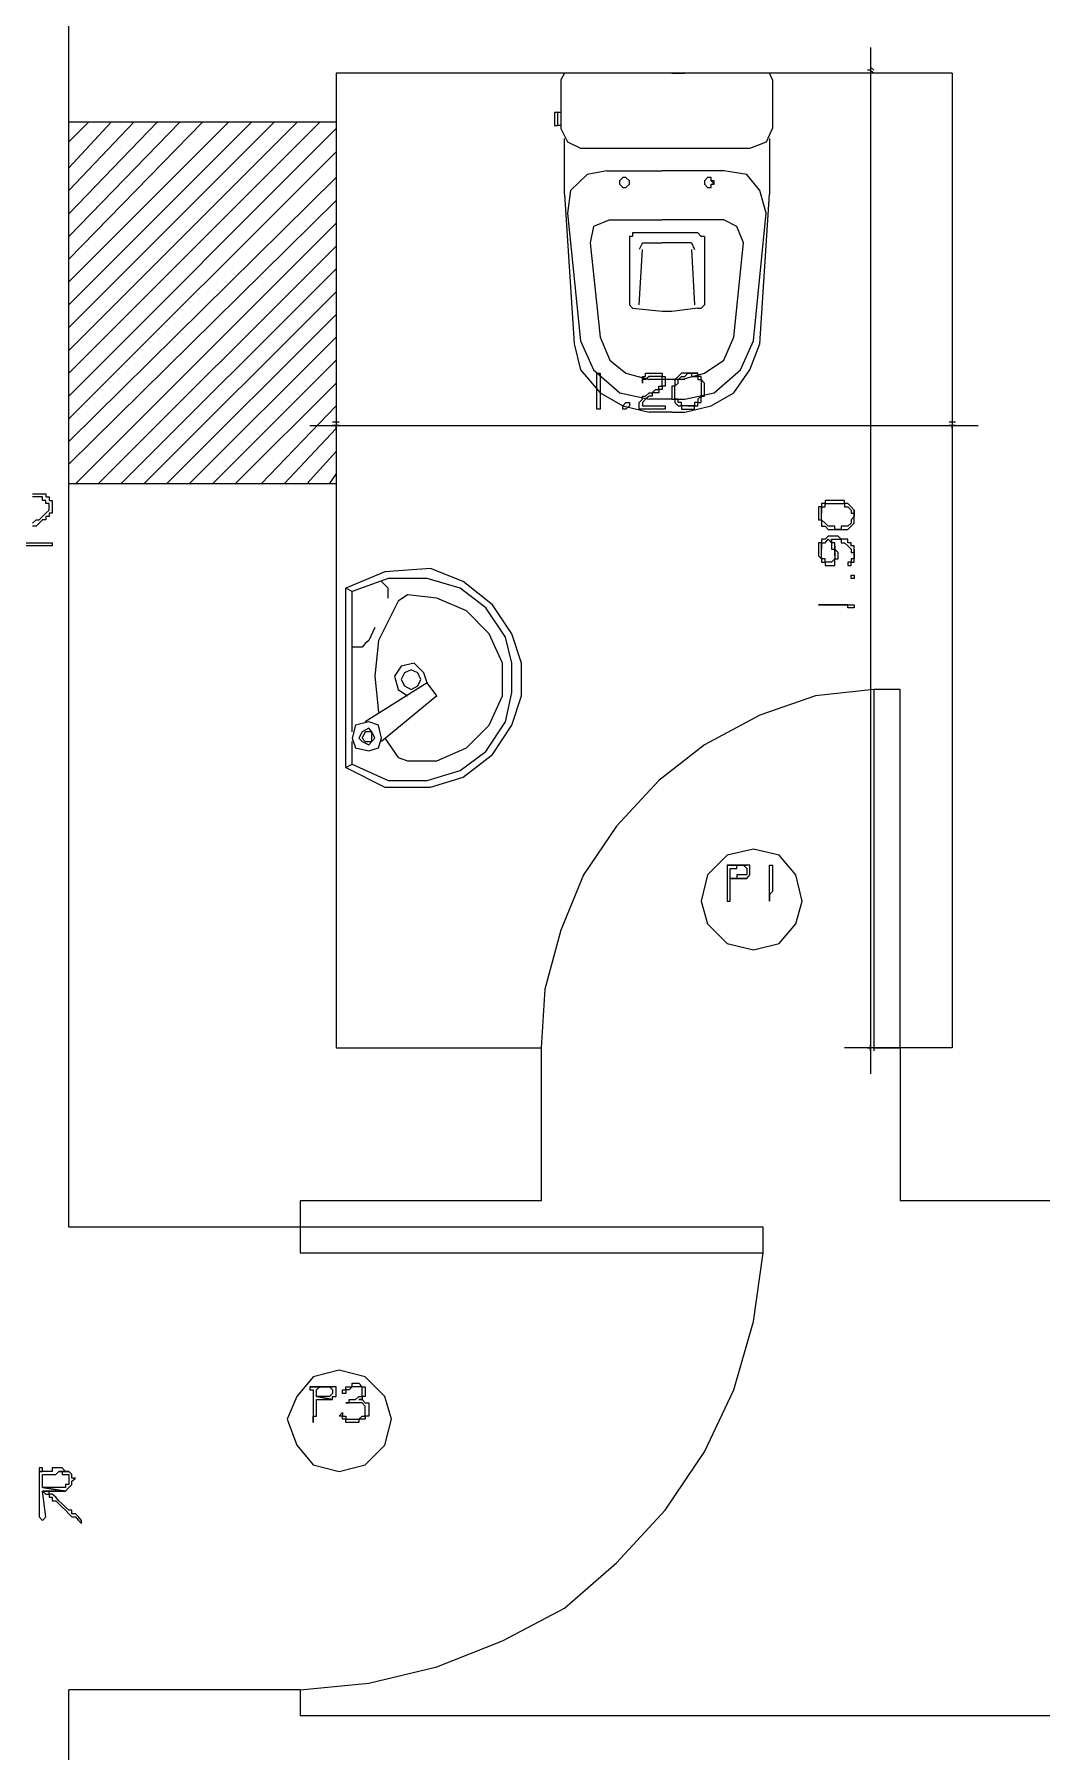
# Model space of a CAD drawing. Header units: millimetres. Extents: x -518.8 to -461.2, y 3.5 to 44.2.
# Drawn here: x -509.824 to -507.857, y 30.716 to 34.071 of the extents above; entities that cross this region are included whole.
import ezdxf

# ---------------------------------------------------------------- set-up
doc = ezdxf.new("R2010")
doc.units = ezdxf.units.MM
doc.header["$MEASUREMENT"] = 0
for name, color, linetype in [('10', 10, 'Continuous'), ('14', 14, 'Continuous'), ('16', 16, 'Continuous'), ('4', 4, 'Continuous'), ('5', 5, 'Continuous'), ('6', 6, 'Continuous'), ('MYSOLIDS', 7, 'Continuous')]:
    doc.layers.add(name, color=color, linetype=linetype)

msp = doc.modelspace()

# ---------------------------------------------------------------- linework, layer by layer
at = {"layer": '10'}
for points in [[(-509.7564, 33.8992), (-509.7564, 36.6556)], [(-508.0316, 33.9947), (-509.2346, 33.9947)], [(-509.2346, 33.9947), (-509.2346, 32.0909)], [(-509.7564, 31.7406), (-509.7564, 33.8992)], [(-508.1331, 32.0909), (-508.1331, 32.7909), (-508.1842, 32.7909), (-508.1842, 32.0909), (-508.1331, 32.0909)], [(-509.2346, 32.0909), (-508.8339, 32.0909), (-508.8339, 32.0909), (-508.8339, 31.7917), (-508.8339, 31.7917), (-509.3045, 31.7917)], [(-508.0316, 32.0909), (-508.1331, 32.0909)], [(-508.1331, 32.0909), (-508.1331, 31.7917)], [(-509.3045, 31.7917), (-509.3045, 31.7406)], [(-507.3308, 31.7917), (-508.1331, 31.7917)], [(-509.3045, 31.7406), (-509.7564, 31.7406)], [(-509.3045, 31.6902), (-508.4008, 31.6902), (-508.4008, 31.7406), (-509.3045, 31.7406), (-509.3045, 31.6902)], [(-509.7564, 30.436), (-509.7564, 30.8368)], [(-509.3045, 30.8368), (-509.7564, 30.8368)], [(-509.3045, 30.8368), (-509.3045, 30.7857)], [(-505.2429, 30.7857), (-509.3045, 30.7857)]]:
    msp.add_lwpolyline(points, dxfattribs=at)
at = {"layer": '14'}
for points in [[(-509.2346, 33.8992), (-509.7564, 33.8992)], [(-509.7564, 33.8609), (-509.7181, 33.8992)], [(-509.7564, 33.8097), (-509.6737, 33.8992)], [(-509.7564, 33.7654), (-509.6293, 33.8992)], [(-509.7564, 33.7203), (-509.5842, 33.8992)], [(-509.7564, 33.6759), (-509.5399, 33.8992)], [(-509.7564, 33.6315), (-509.4955, 33.8992)], [(-509.7564, 33.5872), (-509.4444, 33.8992)], [(-509.7564, 33.5421), (-509.4, 33.8992)], [(-509.7564, 33.4977), (-509.3557, 33.8992)], [(-509.7564, 33.4533), (-509.3105, 33.8992)], [(-509.7564, 33.409), (-509.2662, 33.8992)], [(-509.7564, 33.3639), (-509.2346, 33.8864)], [(-509.7564, 33.3195), (-509.2346, 33.8413)], [(-509.7564, 33.2751), (-509.2346, 33.7909)], [(-509.7564, 33.2308), (-509.2346, 33.7458)], [(-509.7436, 33.1924), (-509.2346, 33.7015)], [(-509.6993, 33.1924), (-509.2346, 33.6571)], [(-509.6549, 33.1924), (-509.2346, 33.6127)], [(-509.6098, 33.1924), (-509.2346, 33.5676)], [(-509.5654, 33.1924), (-509.2346, 33.5233)], [(-509.5211, 33.1924), (-509.2346, 33.4789)], [(-509.476, 33.1924), (-509.2346, 33.4338)], [(-509.4316, 33.1924), (-509.2346, 33.3894)], [(-509.3805, 33.1924), (-509.2346, 33.3451)], [(-509.3361, 33.1924), (-509.2346, 33.3007)], [(-509.2918, 33.1924), (-509.2346, 33.2556)], [(-509.2346, 33.1924), (-509.7564, 33.1924)], [(-509.2474, 33.1924), (-509.2346, 33.2112)]]:
    msp.add_lwpolyline(points, dxfattribs=at)
at = {"layer": '16'}
for points in [[(-508.191, 34.0451), (-508.191, 32.0398)], [(-508.0827, 33.9947), (-508.2414, 33.9947)], [(-508.191, 34.0007), (-508.191, 34.0007), (-508.191, 34.0007), (-508.197, 34.0007)], [(-508.191, 33.9947), (-508.191, 33.9947), (-508.191, 33.9947), (-508.197, 33.9947)], [(-508.1842, 34.0007), (-508.191, 34.0067)], [(-508.1842, 33.9947), (-508.191, 34.0007)], [(-509.2346, 33.9436), (-509.2346, 33.2556)], [(-508.0316, 33.9436), (-508.0316, 33.2556)], [(-509.2857, 33.3067), (-507.9805, 33.3067)], [(-509.2414, 33.3135), (-509.2346, 33.3135), (-509.2346, 33.3135), (-509.2346, 33.3135), (-509.2346, 33.3135), (-509.2286, 33.3135)], [(-509.2346, 33.3067), (-509.2414, 33.3067)], [(-509.2346, 33.3007), (-509.2346, 33.3067), (-509.2346, 33.3007)], [(-509.2286, 33.3067), (-509.2346, 33.3067)], [(-508.0376, 33.3135), (-508.0316, 33.3135), (-508.0316, 33.3135), (-508.0316, 33.3135), (-508.0316, 33.3135), (-508.0248, 33.3135)], [(-508.0316, 33.3067), (-508.0376, 33.3067)], [(-508.0316, 33.3007), (-508.0316, 33.3067), (-508.0316, 33.3007)], [(-508.0248, 33.3067), (-508.0316, 33.3067)], [(-508.0827, 32.0909), (-508.2414, 32.0909)], [(-508.197, 32.0909), (-508.191, 32.0909), (-508.197, 32.0909)], [(-508.191, 32.0909), (-508.191, 32.0969)], [(-508.191, 32.0849), (-508.191, 32.0909)], [(-508.1842, 32.0969), (-508.1842, 32.0909), (-508.1842, 32.0909), (-508.1842, 32.0909), (-508.1842, 32.0909), (-508.1842, 32.0849)]]:
    msp.add_lwpolyline(points, dxfattribs=at)
at = {"layer": '4'}
for points in [[(-508.394, 33.9947), (-508.7827, 33.9947), (-508.7827, 33.9947), (-508.7887, 33.9947), (-508.7955, 33.9819)], [(-508.579, 33.9947), (-508.5534, 33.9947)], [(-508.382, 33.9819), (-508.388, 33.9947), (-508.394, 33.9947)], [(-508.7955, 33.9819), (-508.7955, 33.8864)], [(-508.382, 33.9819), (-508.382, 33.8864)], [(-508.8015, 33.918), (-508.8083, 33.918), (-508.8083, 33.8992), (-508.8083, 33.8992), (-508.8083, 33.8924), (-508.8015, 33.8924), (-508.8015, 33.8924), (-508.8015, 33.918)], [(-508.7955, 33.918), (-508.8015, 33.918)], [(-508.7955, 33.8924), (-508.8015, 33.8924)], [(-508.7955, 33.8864), (-508.7827, 33.8609), (-508.7572, 33.8481)], [(-508.4263, 33.8481), (-508.394, 33.8609), (-508.382, 33.8864)], [(-508.7887, 33.7586), (-508.7887, 33.8669)], [(-508.388, 33.8669), (-508.388, 33.7586)], [(-508.7572, 33.8481), (-508.4263, 33.8481)], [(-508.706, 33.8037), (-508.7444, 33.7969), (-508.7767, 33.7654), (-508.7827, 33.721)], [(-508.706, 33.8037), (-508.5978, 33.8037)], [(-508.6812, 33.7782), (-508.6812, 33.7782), (-508.6745, 33.7714), (-508.6684, 33.7714), (-508.6617, 33.7782), (-508.6617, 33.7842), (-508.6684, 33.7909), (-508.6745, 33.7909), (-508.6812, 33.7842), (-508.6812, 33.7782)], [(-508.579, 33.8037), (-508.5978, 33.8037)], [(-508.4775, 33.8037), (-508.579, 33.8037)], [(-508.4963, 33.7842), (-508.5023, 33.7842), (-508.5023, 33.7842), (-508.5023, 33.7909), (-508.5023, 33.7909), (-508.509, 33.7909), (-508.509, 33.7909), (-508.509, 33.7909), (-508.509, 33.7909), (-508.5151, 33.7842), (-508.5151, 33.7842), (-508.5151, 33.7842), (-508.5151, 33.7842), (-508.5151, 33.7782), (-508.5151, 33.7782), (-508.5151, 33.7782), (-508.5151, 33.7782), (-508.509, 33.7714), (-508.509, 33.7714), (-508.509, 33.7714), (-508.509, 33.7714), (-508.5023, 33.7714), (-508.5023, 33.7714), (-508.5023, 33.7782), (-508.5023, 33.7782), (-508.4963, 33.7782), (-508.4963, 33.7782), (-508.4963, 33.7842)], [(-508.4963, 33.7782), (-508.5023, 33.7842)], [(-508.3948, 33.721), (-508.4068, 33.7654), (-508.4324, 33.7969), (-508.4775, 33.8037)], [(-508.7887, 33.7586), (-508.7699, 33.4661)], [(-508.4068, 33.4661), (-508.388, 33.7586)], [(-508.7827, 33.721), (-508.7572, 33.4721)], [(-508.4196, 33.4721), (-508.3948, 33.721)], [(-508.7, 33.7082), (-508.7316, 33.6954), (-508.7384, 33.6631)], [(-508.7, 33.7082), (-508.5978, 33.7082)], [(-508.579, 33.7082), (-508.5978, 33.7082)], [(-508.4775, 33.7082), (-508.579, 33.7082)], [(-508.4391, 33.6631), (-508.4519, 33.6954), (-508.4775, 33.7082)], [(-508.7384, 33.6631), (-508.7188, 33.4789)], [(-508.6557, 33.6827), (-508.6557, 33.6759), (-508.6617, 33.6759)], [(-508.6617, 33.6759), (-508.6617, 33.5421)], [(-508.5278, 33.6827), (-508.6557, 33.6827)], [(-508.6361, 33.6631), (-508.6429, 33.6503)], [(-508.6429, 33.5421), (-508.6361, 33.6503)], [(-508.6361, 33.6631), (-508.5978, 33.6631)], [(-508.579, 33.6631), (-508.5978, 33.6631)], [(-508.5406, 33.6631), (-508.579, 33.6631)], [(-508.5406, 33.6631), (-508.5346, 33.6503)], [(-508.5406, 33.6503), (-508.5346, 33.5421)], [(-508.5151, 33.6759), (-508.5218, 33.6759), (-508.5278, 33.6827)], [(-508.5151, 33.6759), (-508.5151, 33.5421)], [(-508.4579, 33.4789), (-508.4391, 33.6631)], [(-508.6617, 33.5421), (-508.6557, 33.536)], [(-508.6557, 33.536), (-508.5978, 33.53)], [(-508.5278, 33.536), (-508.579, 33.5293), (-508.579, 33.5293), (-508.5978, 33.5293)], [(-508.5278, 33.536), (-508.5218, 33.536), (-508.5151, 33.5421)], [(-508.7699, 33.4661), (-508.7572, 33.415), (-508.7188, 33.3706), (-508.6745, 33.3451), (-508.6233, 33.3323)], [(-508.7572, 33.4721), (-508.7316, 33.415), (-508.6805, 33.3706), (-508.6233, 33.3578)], [(-508.7188, 33.4789), (-508.7, 33.4338), (-508.6684, 33.409), (-508.6233, 33.3962)], [(-508.5602, 33.3962), (-508.5151, 33.409), (-508.4775, 33.4338), (-508.4579, 33.4789)], [(-508.5534, 33.3578), (-508.4963, 33.3706), (-508.4451, 33.415), (-508.4196, 33.4721)], [(-508.5534, 33.3323), (-508.5023, 33.3451), (-508.4579, 33.3706), (-508.4263, 33.415), (-508.4068, 33.4661)], [(-508.5978, 33.3962), (-508.6233, 33.3962)], [(-508.5534, 33.3962), (-508.579, 33.3962), (-508.579, 33.3962), (-508.5978, 33.3962)], [(-508.5978, 33.3578), (-508.6233, 33.3578)], [(-508.579, 33.3578), (-508.5978, 33.3578)], [(-508.579, 33.3578), (-508.5534, 33.3578)], [(-508.5978, 33.3323), (-508.6233, 33.3323)], [(-508.579, 33.3323), (-508.5978, 33.3323)], [(-508.579, 33.3323), (-508.5534, 33.3323)], [(-509.0504, 33.027), (-509.1391, 33.0203), (-509.2158, 32.9887)], [(-509.0504, 32.6), (-508.9865, 32.6195), (-508.9293, 32.6639), (-508.891, 32.721), (-508.891, 32.721), (-508.8722, 32.7782), (-508.8722, 32.8421), (-508.891, 32.8992), (-508.891, 32.8992), (-508.9293, 32.9563), (-508.9865, 33.0015), (-509.0504, 33.027)], [(-509.2158, 32.6383), (-509.2158, 32.9887)], [(-509.203, 32.7082), (-509.203, 32.8105), (-509.203, 32.8105), (-509.203, 32.9819), (-509.203, 32.9819), (-509.2158, 32.9887)], [(-509.0564, 33.0075), (-509.1331, 33.0075), (-509.203, 32.9819)], [(-509.1331, 32.9691), (-509.1331, 32.9887), (-509.1459, 33.0015)], [(-508.9038, 32.7278), (-508.891, 32.7849), (-508.891, 32.8421), (-508.9038, 32.8932), (-508.9038, 32.8932), (-508.9421, 32.9503), (-508.9925, 32.9887), (-509.0564, 33.0075)], [(-509.0948, 32.9759), (-509.1136, 32.9631), (-509.1519, 32.8864), (-509.1519, 32.8864), (-509.1587, 32.8165), (-509.1519, 32.7466)], [(-508.9354, 32.8992), (-508.9797, 32.9443), (-509.0376, 32.9691), (-509.0948, 32.9759)], [(-509.1587, 32.912), (-509.1707, 32.8864), (-509.1707, 32.8864), (-509.1775, 32.8804), (-509.1835, 32.8736), (-509.1835, 32.8736), (-509.203, 32.8736)], [(-508.9354, 32.721), (-508.9098, 32.7782), (-508.9098, 32.8421), (-508.9354, 32.8992)], [(-509.0564, 32.8037), (-509.0632, 32.8233), (-509.082, 32.8421), (-509.1075, 32.836), (-509.1203, 32.8165), (-509.1136, 32.7909), (-509.0948, 32.7782)], [(-509.0692, 32.8105), (-509.0752, 32.8233), (-509.088, 32.8293), (-509.1008, 32.8233), (-509.1075, 32.8105), (-509.1008, 32.7977), (-509.088, 32.7909), (-509.0752, 32.7977), (-509.0692, 32.8105)], [(-509.0564, 32.8037), (-509.1775, 32.7278)], [(-509.0376, 32.7782), (-509.1459, 32.6894)], [(-509.0376, 32.7782), (-509.0564, 32.8037)], [(-509.1459, 32.6954), (-509.1519, 32.721), (-509.1707, 32.7278), (-509.1963, 32.721), (-509.203, 32.6954), (-509.1963, 32.6766), (-509.1707, 32.6706), (-509.1519, 32.6766), (-509.1459, 32.6954)], [(-509.1587, 32.6954), (-509.1647, 32.7082), (-509.1707, 32.715), (-509.1835, 32.7082), (-509.1902, 32.6954), (-509.1835, 32.6894), (-509.1707, 32.6827), (-509.1647, 32.6894), (-509.1587, 32.6954)], [(-509.0948, 32.6511), (-509.0376, 32.6511), (-508.9797, 32.6766), (-508.9354, 32.721)], [(-509.0564, 32.6127), (-508.9925, 32.6323), (-508.9421, 32.6699), (-508.9038, 32.7278)], [(-509.203, 32.6451), (-509.203, 32.6894)], [(-509.1647, 32.6954), (-509.1647, 32.7082), (-509.1707, 32.7082), (-509.1775, 32.7082), (-509.1835, 32.6954), (-509.1775, 32.6894), (-509.1707, 32.6894), (-509.1647, 32.6894), (-509.1647, 32.6954)], [(-509.1391, 32.6954), (-509.1136, 32.6578)], [(-509.2158, 32.6383), (-509.203, 32.6451)], [(-509.203, 32.6451), (-509.1331, 32.6127), (-509.0564, 32.6127)], [(-509.1136, 32.6578), (-509.0948, 32.6511)], [(-509.2158, 32.6383), (-509.1391, 32.6), (-509.0504, 32.6)]]:
    msp.add_lwpolyline(points, dxfattribs=at)
at = {"layer": '5'}
msp.add_lwpolyline([(-508.0316, 33.9947), (-508.0316, 32.0909)], dxfattribs=at)
at = {"layer": '6'}
for points in [[(-508.1842, 32.7909), (-508.2985, 32.7782), (-508.4068, 32.7406), (-508.5151, 32.6827), (-508.6045, 32.6127), (-508.6872, 32.524), (-508.7511, 32.4285), (-508.7955, 32.3203), (-508.8271, 32.2052), (-508.8339, 32.0909)], [(-508.3241, 32.3774), (-508.3369, 32.4285), (-508.3692, 32.4669), (-508.4196, 32.4789), (-508.4707, 32.4669), (-508.509, 32.4285), (-508.5218, 32.3774), (-508.509, 32.333), (-508.4707, 32.2947), (-508.4196, 32.2819), (-508.3692, 32.2947), (-508.3369, 32.333), (-508.3241, 32.3774)], [(-509.3045, 30.8368), (-509.1707, 30.8496), (-509.0376, 30.8812), (-508.9098, 30.9323), (-508.7887, 30.9962), (-508.6872, 31.0849), (-508.5918, 31.1872), (-508.5151, 31.3015), (-508.4579, 31.4225), (-508.4196, 31.5563), (-508.4008, 31.6902)], [(-509.1263, 31.3654), (-509.1391, 31.4097), (-509.1775, 31.4481), (-509.2286, 31.4609), (-509.279, 31.4481), (-509.3113, 31.4097), (-509.3301, 31.3654), (-509.3113, 31.3142), (-509.279, 31.2759), (-509.2286, 31.2631), (-509.1775, 31.2759), (-509.1391, 31.3142), (-509.1263, 31.3654)]]:
    msp.add_lwpolyline(points, dxfattribs=at)
at = {"layer": 'MYSOLIDS'}
for points in [[(-508.7256, 33.3451), (-508.7256, 33.3451), (-508.7256, 33.3511), (-508.7256, 33.3511), (-508.7256, 33.3511), (-508.7256, 33.3578), (-508.7256, 33.3578), (-508.7256, 33.3639), (-508.7256, 33.3639), (-508.7256, 33.3706), (-508.7256, 33.3706), (-508.7256, 33.3766), (-508.7256, 33.3766), (-508.7256, 33.3834), (-508.7256, 33.3834), (-508.7256, 33.3894), (-508.7256, 33.3894), (-508.7256, 33.3962), (-508.7256, 33.3962), (-508.7256, 33.4022), (-508.7256, 33.4022), (-508.7256, 33.409), (-508.7256, 33.409), (-508.7256, 33.409), (-508.7188, 33.409), (-508.7188, 33.409), (-508.7188, 33.409), (-508.7188, 33.409), (-508.7188, 33.409), (-508.7188, 33.4022), (-508.7188, 33.4022), (-508.7188, 33.3962), (-508.7188, 33.3962), (-508.7188, 33.3894), (-508.7188, 33.3894), (-508.7188, 33.3834), (-508.7188, 33.3834), (-508.7188, 33.3766), (-508.7188, 33.3766), (-508.7188, 33.3706), (-508.7188, 33.3639), (-508.7188, 33.3639), (-508.7188, 33.3578), (-508.7188, 33.3578), (-508.7188, 33.3511), (-508.7188, 33.3511), (-508.7188, 33.3451), (-508.7188, 33.3451), (-508.7188, 33.3451), (-508.7188, 33.3451), (-508.7188, 33.3383), (-508.7188, 33.3383), (-508.7256, 33.3383), (-508.7256, 33.3383), (-508.7256, 33.3383), (-508.7256, 33.3383), (-508.7256, 33.3451), (-508.7256, 33.3451), (-508.7256, 33.3451), (-508.7256, 33.3451), (-508.7256, 33.3451)], [(-508.6361, 33.3451), (-508.5918, 33.3451), (-508.5918, 33.3451), (-508.5918, 33.3451), (-508.5918, 33.3451), (-508.5918, 33.3451), (-508.5918, 33.3383), (-508.5918, 33.3383), (-508.5918, 33.3383), (-508.5918, 33.3383), (-508.6361, 33.3383), (-508.6361, 33.3383), (-508.6361, 33.3383), (-508.6361, 33.3383), (-508.6361, 33.3383), (-508.6429, 33.3383), (-508.6429, 33.3383), (-508.6429, 33.3451), (-508.6429, 33.3451), (-508.6429, 33.3451), (-508.6429, 33.3511), (-508.6429, 33.3511), (-508.6361, 33.3578), (-508.6361, 33.3578), (-508.6361, 33.3578), (-508.6361, 33.3639), (-508.6301, 33.3639), (-508.6301, 33.3639), (-508.6301, 33.3639), (-508.6301, 33.3639), (-508.6233, 33.3706), (-508.6233, 33.3706), (-508.6173, 33.3706), (-508.6173, 33.3706), (-508.6105, 33.3766), (-508.6105, 33.3766), (-508.6045, 33.3766), (-508.6045, 33.3766), (-508.6045, 33.3834), (-508.5978, 33.3834), (-508.5978, 33.3834), (-508.5978, 33.3894), (-508.5978, 33.3894), (-508.5978, 33.3894), (-508.5978, 33.3962), (-508.5978, 33.3962), (-508.5978, 33.4022), (-508.6045, 33.4022), (-508.6045, 33.4022), (-508.6045, 33.4022), (-508.6105, 33.4022), (-508.6105, 33.4022), (-508.6173, 33.4022), (-508.6173, 33.4022), (-508.6233, 33.4022), (-508.6233, 33.4022), (-508.6233, 33.4022), (-508.6301, 33.3962), (-508.6301, 33.3962), (-508.6301, 33.3962), (-508.6361, 33.3962), (-508.6361, 33.3894), (-508.6361, 33.3894), (-508.6361, 33.3894), (-508.6361, 33.3894), (-508.6361, 33.3894), (-508.6361, 33.3894), (-508.6361, 33.3894), (-508.6361, 33.3962), (-508.6361, 33.3962), (-508.6361, 33.4022), (-508.6361, 33.4022), (-508.6361, 33.4022), (-508.6301, 33.4022), (-508.6301, 33.409), (-508.6233, 33.409), (-508.6233, 33.409), (-508.6233, 33.409), (-508.6173, 33.409), (-508.6173, 33.409), (-508.6105, 33.409), (-508.6105, 33.409), (-508.6045, 33.409), (-508.6045, 33.409), (-508.5978, 33.409), (-508.5978, 33.4022), (-508.5978, 33.4022), (-508.5978, 33.4022), (-508.5918, 33.4022), (-508.5918, 33.3962), (-508.5918, 33.3962), (-508.5918, 33.3894), (-508.5918, 33.3894), (-508.5918, 33.3834), (-508.5918, 33.3834), (-508.5978, 33.3834), (-508.5978, 33.3766), (-508.5978, 33.3766), (-508.5978, 33.3766), (-508.6045, 33.3766), (-508.6045, 33.3706), (-508.6105, 33.3706), (-508.6105, 33.3706), (-508.6173, 33.3706), (-508.6173, 33.3639), (-508.6233, 33.3639), (-508.6233, 33.3639), (-508.6233, 33.3639), (-508.6301, 33.3578), (-508.6301, 33.3578), (-508.6301, 33.3578), (-508.6361, 33.3511), (-508.6361, 33.3511), (-508.6361, 33.3451), (-508.6361, 33.3451), (-508.6361, 33.3451), (-508.6361, 33.3451), (-508.6361, 33.3451)], [(-508.5406, 33.409), (-508.5474, 33.409), (-508.5474, 33.409), (-508.5534, 33.409), (-508.5534, 33.409), (-508.5602, 33.409), (-508.5602, 33.409), (-508.5662, 33.4022), (-508.5662, 33.4022), (-508.5662, 33.4022), (-508.573, 33.3962), (-508.573, 33.3962), (-508.573, 33.3894), (-508.573, 33.3894), (-508.573, 33.3894), (-508.573, 33.3834), (-508.579, 33.3834), (-508.579, 33.3766), (-508.579, 33.3766), (-508.579, 33.3706), (-508.579, 33.3706), (-508.579, 33.3639), (-508.579, 33.3639), (-508.579, 33.3578), (-508.573, 33.3578), (-508.573, 33.3578), (-508.573, 33.3511), (-508.573, 33.3511), (-508.5662, 33.3451), (-508.5662, 33.3451), (-508.5662, 33.3451), (-508.5602, 33.3451), (-508.5602, 33.3383), (-508.5602, 33.3383), (-508.5534, 33.3383), (-508.5534, 33.3383), (-508.5474, 33.3383), (-508.5474, 33.3383), (-508.5406, 33.3383), (-508.5406, 33.3383), (-508.5346, 33.3383), (-508.5346, 33.3451), (-508.5474, 33.3451), (-508.5474, 33.3451), (-508.5534, 33.3451), (-508.5534, 33.3451), (-508.5602, 33.3451), (-508.5602, 33.3451), (-508.5602, 33.3511), (-508.5662, 33.3511), (-508.5662, 33.3511), (-508.5662, 33.3578), (-508.573, 33.3578), (-508.573, 33.3639), (-508.573, 33.3639), (-508.573, 33.3706), (-508.573, 33.3706), (-508.573, 33.3706), (-508.573, 33.3766), (-508.573, 33.3766), (-508.573, 33.3834), (-508.573, 33.3834), (-508.5662, 33.3894), (-508.5662, 33.3894), (-508.5662, 33.3962), (-508.5662, 33.3962), (-508.5662, 33.3962), (-508.5602, 33.4022), (-508.5602, 33.4022), (-508.5534, 33.4022), (-508.5534, 33.4022), (-508.5534, 33.4022), (-508.5474, 33.409), (-508.5474, 33.409), (-508.5278, 33.409), (-508.5278, 33.409), (-508.5346, 33.409), (-508.5346, 33.409), (-508.5406, 33.409), (-508.5406, 33.409), (-508.5406, 33.409)], [(-508.5278, 33.409), (-508.5474, 33.409), (-508.5406, 33.409), (-508.5406, 33.4022), (-508.5346, 33.4022), (-508.5346, 33.4022), (-508.5278, 33.4022), (-508.5278, 33.3962), (-508.5278, 33.3962), (-508.5218, 33.3962), (-508.5218, 33.3894), (-508.5218, 33.3894), (-508.5218, 33.3834), (-508.5218, 33.3834), (-508.5218, 33.3766), (-508.5218, 33.3766), (-508.5218, 33.3766), (-508.5218, 33.3706), (-508.5218, 33.3706), (-508.5218, 33.3639), (-508.5218, 33.3639), (-508.5218, 33.3639), (-508.5278, 33.3578), (-508.5278, 33.3578), (-508.5278, 33.3511), (-508.5278, 33.3511), (-508.5346, 33.3511), (-508.5346, 33.3451), (-508.5406, 33.3451), (-508.5406, 33.3451), (-508.5406, 33.3451), (-508.5474, 33.3451), (-508.5474, 33.3451), (-508.5346, 33.3451), (-508.5346, 33.3451), (-508.5278, 33.3451), (-508.5278, 33.3451), (-508.5278, 33.3511), (-508.5218, 33.3511), (-508.5218, 33.3578), (-508.5218, 33.3578), (-508.5218, 33.3639), (-508.5151, 33.3639), (-508.5151, 33.3639), (-508.5151, 33.3706), (-508.5151, 33.3706), (-508.5151, 33.3766), (-508.5151, 33.3766), (-508.5151, 33.3834), (-508.5151, 33.3834), (-508.5151, 33.3894), (-508.5151, 33.3894), (-508.5218, 33.3962), (-508.5218, 33.3962), (-508.5218, 33.4022), (-508.5218, 33.4022), (-508.5218, 33.4022), (-508.5278, 33.4022), (-508.5278, 33.409), (-508.5278, 33.409)], [(-508.6684, 33.3383), (-508.6745, 33.3383), (-508.6745, 33.3383), (-508.6745, 33.3451), (-508.6745, 33.3451), (-508.6745, 33.3451), (-508.6745, 33.3451), (-508.6684, 33.3511), (-508.6684, 33.3511), (-508.6617, 33.3511), (-508.6617, 33.3511), (-508.6617, 33.3451), (-508.6617, 33.3451), (-508.6617, 33.3451), (-508.6684, 33.3383), (-508.6684, 33.3383), (-508.6684, 33.3383), (-508.6684, 33.3383), (-508.6684, 33.3383), (-508.6684, 33.3383)], [(-509.8271, 33.1729), (-509.8203, 33.1729), (-509.8203, 33.1729), (-509.8143, 33.1729), (-509.8075, 33.1729), (-509.8015, 33.1729), (-509.8015, 33.1669), (-509.7948, 33.1669), (-509.7948, 33.1669), (-509.7948, 33.1601), (-509.7887, 33.1601), (-509.7887, 33.1541), (-509.7887, 33.1473), (-509.7887, 33.1473), (-509.7887, 33.1413), (-509.7887, 33.1353), (-509.7887, 33.1353), (-509.7948, 33.1353), (-509.7948, 33.1285), (-509.8015, 33.1285), (-509.8015, 33.1225), (-509.8015, 33.1225), (-509.8075, 33.1225), (-509.8143, 33.1157), (-509.8143, 33.1157), (-509.8203, 33.1097), (-509.8271, 33.1097)], [(-509.8271, 33.1157), (-509.8203, 33.1225), (-509.8143, 33.1225), (-509.8143, 33.1225), (-509.8075, 33.1285), (-509.8075, 33.1285), (-509.8075, 33.1285), (-509.8015, 33.1353), (-509.8015, 33.1353), (-509.7948, 33.1413), (-509.7948, 33.1473), (-509.7948, 33.1473), (-509.7948, 33.1541), (-509.8015, 33.1541), (-509.8015, 33.1601), (-509.8015, 33.1601), (-509.8075, 33.1601), (-509.8075, 33.1669), (-509.8143, 33.1669), (-509.8203, 33.1669), (-509.8203, 33.1669), (-509.8271, 33.1669)], [(-508.2925, 33.1353), (-508.2925, 33.1285), (-508.2925, 33.1285), (-508.2925, 33.1225), (-508.2925, 33.1225), (-508.2865, 33.1225), (-508.2865, 33.1157), (-508.2865, 33.1157), (-508.2865, 33.1097), (-508.2797, 33.1097), (-508.2797, 33.1097), (-508.2737, 33.103), (-508.2737, 33.103), (-508.2737, 33.103), (-508.2669, 33.103), (-508.2669, 33.103), (-508.2609, 33.103), (-508.2609, 33.103), (-508.2542, 33.103), (-508.2542, 33.103), (-508.2542, 33.103), (-508.2481, 33.103), (-508.2481, 33.103), (-508.2414, 33.103), (-508.2414, 33.103), (-508.2354, 33.103), (-508.2354, 33.103), (-508.2286, 33.1097), (-508.2286, 33.1097), (-508.2286, 33.1097), (-508.2226, 33.1157), (-508.2226, 33.1157), (-508.2226, 33.1157), (-508.2226, 33.1225), (-508.2226, 33.1225), (-508.2226, 33.1285), (-508.2226, 33.1285), (-508.2226, 33.1353), (-508.2226, 33.1353), (-508.2226, 33.1413), (-508.2226, 33.1413), (-508.2226, 33.1413), (-508.2226, 33.1285), (-508.2226, 33.1285), (-508.2226, 33.1285), (-508.2286, 33.1225), (-508.2286, 33.1225), (-508.2286, 33.1157), (-508.2286, 33.1157), (-508.2354, 33.1097), (-508.2354, 33.1097), (-508.2354, 33.1097), (-508.2414, 33.1097), (-508.2414, 33.1097), (-508.2481, 33.1097), (-508.2481, 33.103), (-508.2542, 33.103), (-508.2542, 33.103), (-508.2609, 33.103), (-508.2609, 33.1097), (-508.2669, 33.1097), (-508.2669, 33.1097), (-508.2737, 33.1097), (-508.2737, 33.1097), (-508.2737, 33.1097), (-508.2797, 33.1157), (-508.2797, 33.1157), (-508.2797, 33.1157), (-508.2865, 33.1225), (-508.2865, 33.1225), (-508.2865, 33.1225), (-508.2865, 33.1285), (-508.2865, 33.1285), (-508.2865, 33.1353), (-508.2865, 33.1473), (-508.2925, 33.1473), (-508.2925, 33.1413), (-508.2925, 33.1413), (-508.2925, 33.1353), (-508.2925, 33.1353), (-508.2925, 33.1353)], [(-508.2865, 33.1473), (-508.2865, 33.1353), (-508.2865, 33.1353), (-508.2865, 33.1413), (-508.2865, 33.1413), (-508.2865, 33.1473), (-508.2797, 33.1473), (-508.2797, 33.1473), (-508.2797, 33.1541), (-508.2797, 33.1541), (-508.2737, 33.1541), (-508.2737, 33.1541), (-508.2669, 33.1541), (-508.2669, 33.1541), (-508.2609, 33.1541), (-508.2609, 33.1541), (-508.2609, 33.1541), (-508.2542, 33.1541), (-508.2542, 33.1541), (-508.2481, 33.1541), (-508.2481, 33.1541), (-508.2481, 33.1541), (-508.2414, 33.1541), (-508.2414, 33.1473), (-508.2354, 33.1473), (-508.2354, 33.1473), (-508.2286, 33.1413), (-508.2286, 33.1413), (-508.2286, 33.1413), (-508.2286, 33.1413), (-508.2286, 33.1353), (-508.2226, 33.1353), (-508.2226, 33.1285), (-508.2226, 33.1413), (-508.2286, 33.1473), (-508.2286, 33.1473), (-508.2286, 33.1473), (-508.2354, 33.1541), (-508.2354, 33.1541), (-508.2354, 33.1541), (-508.2414, 33.1541), (-508.2414, 33.1601), (-508.2481, 33.1601), (-508.2481, 33.1601), (-508.2542, 33.1601), (-508.2542, 33.1601), (-508.2609, 33.1601), (-508.2609, 33.1601), (-508.2669, 33.1601), (-508.2669, 33.1601), (-508.2737, 33.1601), (-508.2737, 33.1601), (-508.2797, 33.1601), (-508.2797, 33.1601), (-508.2797, 33.1541), (-508.2865, 33.1541), (-508.2865, 33.1541), (-508.2865, 33.1541), (-508.2865, 33.1473), (-508.2865, 33.1473)], [(-508.2865, 33.0774), (-508.2865, 33.0646), (-508.2865, 33.0646), (-508.2865, 33.0646), (-508.2865, 33.0714), (-508.2865, 33.0714), (-508.2865, 33.0774), (-508.2865, 33.0774), (-508.2797, 33.0774), (-508.2797, 33.0774), (-508.2737, 33.0842), (-508.2737, 33.0842), (-508.2737, 33.0842), (-508.2669, 33.0774), (-508.2669, 33.0774), (-508.2669, 33.0842), (-508.2669, 33.0842), (-508.2609, 33.0842), (-508.2609, 33.0842), (-508.2542, 33.0842), (-508.2542, 33.0842), (-508.2481, 33.0842), (-508.2481, 33.0774), (-508.2481, 33.0774), (-508.2414, 33.0774), (-508.2414, 33.0774), (-508.2354, 33.0714), (-508.2354, 33.0714), (-508.2354, 33.0714), (-508.2286, 33.0646), (-508.2286, 33.0646), (-508.2286, 33.0646), (-508.2286, 33.0586), (-508.2226, 33.0586), (-508.2226, 33.0518), (-508.2226, 33.0518), (-508.2226, 33.0646), (-508.2226, 33.0714), (-508.2286, 33.0714), (-508.2286, 33.0714), (-508.2286, 33.0774), (-508.2354, 33.0774), (-508.2354, 33.0774), (-508.2354, 33.0842), (-508.2414, 33.0842), (-508.2414, 33.0842), (-508.2481, 33.0842), (-508.2481, 33.0842), (-508.2481, 33.0842), (-508.2542, 33.0902), (-508.2542, 33.0902), (-508.2609, 33.0902), (-508.2609, 33.0902), (-508.2609, 33.0902), (-508.2669, 33.0902), (-508.2737, 33.0902), (-508.2737, 33.0902), (-508.2797, 33.0842), (-508.2797, 33.0842), (-508.2797, 33.0842), (-508.2865, 33.0842), (-508.2865, 33.0774), (-508.2865, 33.0774), (-508.2865, 33.0774)], [(-508.2669, 33.0774), (-508.2669, 33.0714), (-508.2669, 33.0714), (-508.2669, 33.0646), (-508.2609, 33.0646), (-508.2609, 33.0586), (-508.2609, 33.0586), (-508.2609, 33.0518), (-508.2609, 33.0518), (-508.2609, 33.0714), (-508.2609, 33.0774), (-508.2609, 33.0774), (-508.2669, 33.0774), (-508.2669, 33.0842), (-508.2669, 33.0774), (-508.2669, 33.0774)], [(-509.8519, 33.0774), (-509.7887, 33.0774), (-509.7887, 33.0774), (-509.7887, 33.0774), (-509.7887, 33.0774), (-509.7887, 33.0774), (-509.7887, 33.0774), (-509.7887, 33.0774), (-509.7887, 33.0714), (-509.7887, 33.0714), (-509.8519, 33.0714)], [(-508.2925, 33.0646), (-508.2925, 33.0646), (-508.2925, 33.0586), (-508.2925, 33.0586), (-508.2925, 33.0518), (-508.2925, 33.0518), (-508.2865, 33.0458), (-508.2865, 33.0458), (-508.2865, 33.0398), (-508.2865, 33.0398), (-508.2797, 33.0398), (-508.2797, 33.033), (-508.2797, 33.033), (-508.2737, 33.033), (-508.2737, 33.033), (-508.2669, 33.033), (-508.2669, 33.033), (-508.2669, 33.033), (-508.2609, 33.033), (-508.2609, 33.0398), (-508.2609, 33.0398), (-508.2609, 33.0398), (-508.2609, 33.0458), (-508.2542, 33.0458), (-508.2542, 33.0518), (-508.2542, 33.0518), (-508.2542, 33.0586), (-508.2542, 33.0586), (-508.2609, 33.0646), (-508.2609, 33.0646), (-508.2609, 33.0714), (-508.2609, 33.0714), (-508.2609, 33.0714), (-508.2609, 33.0518), (-508.2609, 33.0518), (-508.2609, 33.0458), (-508.2609, 33.0458), (-508.2669, 33.0398), (-508.2669, 33.0398), (-508.2669, 33.0398), (-508.2737, 33.0398), (-508.2737, 33.0398), (-508.2737, 33.0398), (-508.2797, 33.0398), (-508.2797, 33.0398), (-508.2797, 33.0458), (-508.2797, 33.0458), (-508.2865, 33.0458), (-508.2865, 33.0518), (-508.2865, 33.0518), (-508.2865, 33.0586), (-508.2865, 33.0586), (-508.2865, 33.0646), (-508.2865, 33.0774), (-508.2925, 33.0774), (-508.2925, 33.0714), (-508.2925, 33.0714), (-508.2925, 33.0646), (-508.2925, 33.0646), (-508.2925, 33.0646)], [(-508.2354, 33.0398), (-508.2354, 33.0398), (-508.2354, 33.033), (-508.2286, 33.033), (-508.2286, 33.0398), (-508.2286, 33.0398), (-508.2226, 33.0398), (-508.2226, 33.0398), (-508.2226, 33.0458), (-508.2226, 33.0458), (-508.2226, 33.0518), (-508.2226, 33.0518), (-508.2226, 33.0518), (-508.2226, 33.0586), (-508.2226, 33.0586), (-508.2226, 33.0646), (-508.2226, 33.0646), (-508.2226, 33.0518), (-508.2226, 33.0518), (-508.2226, 33.0458), (-508.2286, 33.0458), (-508.2286, 33.0458), (-508.2286, 33.0398), (-508.2286, 33.0398), (-508.2354, 33.0398), (-508.2354, 33.0398), (-508.2354, 33.0398), (-508.2354, 33.0398)], [(-508.2226, 33.0075), (-508.2226, 33.0075), (-508.2226, 33.0075), (-508.2226, 33.0075), (-508.2226, 33.0075), (-508.2286, 33.0075), (-508.2286, 33.0075), (-508.2286, 33.0075), (-508.2286, 33.0075), (-508.2286, 33.0142), (-508.2286, 33.0142), (-508.2286, 33.0142), (-508.2286, 33.0142), (-508.2226, 33.0142), (-508.2226, 33.0142), (-508.2226, 33.0075), (-508.2226, 33.0075), (-508.2226, 33.0075), (-508.2226, 33.0075), (-508.2226, 33.0075)], [(-508.2226, 32.9503), (-508.2286, 32.9503), (-508.2286, 32.9503), (-508.2286, 32.9503), (-508.2354, 32.9503), (-508.2354, 32.9563), (-508.2414, 32.9563), (-508.2481, 32.9563), (-508.2481, 32.9563), (-508.2542, 32.9563), (-508.2542, 32.9563), (-508.2609, 32.9563), (-508.2609, 32.9563), (-508.2669, 32.9563), (-508.2669, 32.9563), (-508.2737, 32.9563), (-508.2737, 32.9563), (-508.2737, 32.9563), (-508.2797, 32.9563), (-508.2797, 32.9563), (-508.2865, 32.9563), (-508.2865, 32.9563), (-508.2925, 32.9563), (-508.2925, 32.9563), (-508.2925, 32.9563), (-508.2925, 32.9563), (-508.2925, 32.9563), (-508.2925, 32.9563), (-508.2865, 32.9563), (-508.2865, 32.9563), (-508.2797, 32.9563), (-508.2797, 32.9563), (-508.2737, 32.9563), (-508.2737, 32.9563), (-508.2669, 32.9563), (-508.2669, 32.9563), (-508.2609, 32.9563), (-508.2609, 32.9563), (-508.2542, 32.9563), (-508.2542, 32.9563), (-508.2481, 32.9563), (-508.2481, 32.9563), (-508.2414, 32.9563), (-508.2414, 32.9563), (-508.2354, 32.9563), (-508.2354, 32.9563), (-508.2286, 32.9563), (-508.2286, 32.9563), (-508.2226, 32.9563), (-508.2226, 32.9563), (-508.2226, 32.9563), (-508.2226, 32.9563), (-508.2226, 32.9563), (-508.2226, 32.9563), (-508.2226, 32.9503), (-508.2226, 32.9503), (-508.2226, 32.9503), (-508.2226, 32.9503), (-508.2226, 32.9503), (-508.2226, 32.9503), (-508.2226, 32.9503)], [(-508.4707, 32.4473), (-508.4707, 32.4413), (-508.4707, 32.4413), (-508.4707, 32.4413), (-508.4707, 32.4345), (-508.4707, 32.4345), (-508.4707, 32.4285), (-508.4707, 32.4285), (-508.4707, 32.4218), (-508.4707, 32.4218), (-508.4707, 32.4157), (-508.4707, 32.4157), (-508.4707, 32.409), (-508.4707, 32.409), (-508.4707, 32.403), (-508.4707, 32.403), (-508.4707, 32.3962), (-508.4707, 32.3962), (-508.4707, 32.3902), (-508.4707, 32.3902), (-508.4707, 32.3834), (-508.4707, 32.3834), (-508.4707, 32.3774), (-508.4707, 32.3774), (-508.4647, 32.3774), (-508.4647, 32.3834), (-508.4647, 32.3834), (-508.4647, 32.3834), (-508.4647, 32.3902), (-508.4647, 32.3962), (-508.4647, 32.3962), (-508.4647, 32.3962), (-508.4647, 32.403), (-508.4647, 32.409), (-508.4647, 32.409), (-508.4647, 32.409), (-508.4647, 32.4157), (-508.4647, 32.4157), (-508.4647, 32.4218), (-508.4647, 32.4218), (-508.4647, 32.4218), (-508.4579, 32.4218), (-508.4519, 32.4218), (-508.4519, 32.4218), (-508.4451, 32.4218), (-508.4451, 32.4218), (-508.4391, 32.4218), (-508.4391, 32.4218), (-508.4324, 32.4218), (-508.4324, 32.4218), (-508.4647, 32.4218), (-508.4647, 32.4285), (-508.4647, 32.4285), (-508.4647, 32.4285), (-508.4647, 32.4345), (-508.4647, 32.4345), (-508.4647, 32.4413), (-508.4647, 32.4413), (-508.4647, 32.4413), (-508.4579, 32.4413), (-508.4579, 32.4413), (-508.4519, 32.4413), (-508.4519, 32.4413), (-508.4519, 32.4473), (-508.4451, 32.4473), (-508.4451, 32.4473), (-508.4707, 32.4473), (-508.4707, 32.4473)], [(-508.4707, 32.4473), (-508.4707, 32.4473), (-508.4707, 32.4473), (-508.4707, 32.4473), (-508.4707, 32.4473), (-508.4451, 32.4473), (-508.4451, 32.4473), (-508.4391, 32.4473), (-508.4324, 32.4413), (-508.4324, 32.4413), (-508.4324, 32.4413), (-508.4324, 32.4413), (-508.4324, 32.4345), (-508.4324, 32.4345), (-508.4324, 32.4345), (-508.4324, 32.4285), (-508.4324, 32.4285), (-508.4391, 32.4285), (-508.4391, 32.4285), (-508.4391, 32.4285), (-508.4451, 32.4285), (-508.4451, 32.4285), (-508.4519, 32.4285), (-508.4519, 32.4218), (-508.4579, 32.4218), (-508.4579, 32.4218), (-508.4647, 32.4218), (-508.4324, 32.4218), (-508.4324, 32.4218), (-508.4263, 32.4285), (-508.4263, 32.4285), (-508.4263, 32.4285), (-508.4263, 32.4345), (-508.4263, 32.4345), (-508.4263, 32.4413), (-508.4263, 32.4413), (-508.4263, 32.4413), (-508.4263, 32.4473), (-508.4324, 32.4473), (-508.4647, 32.4473), (-508.4647, 32.4473), (-508.4707, 32.4473), (-508.4707, 32.4473)], [(-508.4451, 32.4473), (-508.4451, 32.4473), (-508.4519, 32.4473), (-508.4519, 32.4473), (-508.4579, 32.4473), (-508.4579, 32.4473), (-508.4647, 32.4473), (-508.4647, 32.4473), (-508.4324, 32.4473), (-508.4324, 32.4473), (-508.4391, 32.4473), (-508.4391, 32.4473), (-508.4451, 32.4473), (-508.4451, 32.4473)], [(-508.388, 32.3834), (-508.388, 32.3834), (-508.388, 32.3902), (-508.388, 32.3902), (-508.388, 32.3902), (-508.388, 32.3962), (-508.388, 32.403), (-508.388, 32.403), (-508.388, 32.409), (-508.388, 32.409), (-508.388, 32.4157), (-508.388, 32.4157), (-508.388, 32.4218), (-508.388, 32.4218), (-508.388, 32.4285), (-508.388, 32.4285), (-508.388, 32.4285), (-508.388, 32.4345), (-508.388, 32.4413), (-508.388, 32.4413), (-508.388, 32.4473), (-508.388, 32.4473), (-508.388, 32.4473), (-508.388, 32.4473), (-508.388, 32.4473), (-508.388, 32.4473), (-508.382, 32.4473), (-508.382, 32.4473), (-508.382, 32.4473), (-508.382, 32.4413), (-508.382, 32.4413), (-508.382, 32.4345), (-508.382, 32.4345), (-508.382, 32.4285), (-508.382, 32.4285), (-508.382, 32.4218), (-508.382, 32.4218), (-508.382, 32.4157), (-508.382, 32.4157), (-508.382, 32.409), (-508.382, 32.409), (-508.382, 32.403), (-508.382, 32.403), (-508.382, 32.3962), (-508.382, 32.3962), (-508.388, 32.3902), (-508.388, 32.3902), (-508.388, 32.3834), (-508.388, 32.3834), (-508.388, 32.3834), (-508.388, 32.3774), (-508.388, 32.3774), (-508.388, 32.3774), (-508.388, 32.3774), (-508.388, 32.3774), (-508.388, 32.3774), (-508.388, 32.3834), (-508.388, 32.3834), (-508.388, 32.3834), (-508.388, 32.3834), (-508.388, 32.3834)], [(-509.1902, 31.4037), (-509.1835, 31.4037), (-509.1835, 31.4037), (-509.1775, 31.3969), (-509.1775, 31.3969), (-509.1775, 31.3969), (-509.1707, 31.3969), (-509.1707, 31.3909), (-509.1707, 31.3909), (-509.1707, 31.3842), (-509.1707, 31.3842), (-509.1707, 31.3782), (-509.1707, 31.3782), (-509.1707, 31.3714), (-509.1775, 31.3714), (-509.1775, 31.3714), (-509.1775, 31.3654), (-509.1775, 31.3654), (-509.1835, 31.3654), (-509.1835, 31.3654), (-509.1902, 31.3654), (-509.1902, 31.3586), (-509.1963, 31.3586), (-509.1963, 31.3586), (-509.203, 31.3586), (-509.203, 31.3586), (-509.209, 31.3586), (-509.209, 31.3586), (-509.2158, 31.3586), (-509.2158, 31.3654), (-509.2218, 31.3654), (-509.2218, 31.3654), (-509.2218, 31.3714), (-509.2286, 31.3714), (-509.2286, 31.3714), (-509.2218, 31.3782), (-509.2218, 31.3782), (-509.2218, 31.3782), (-509.2218, 31.3782), (-509.2218, 31.3782), (-509.2218, 31.3714), (-509.2218, 31.3714), (-509.2218, 31.3714), (-509.2158, 31.3714), (-509.2158, 31.3654), (-509.2158, 31.3654), (-509.209, 31.3654), (-509.209, 31.3654), (-509.203, 31.3654), (-509.203, 31.3654), (-509.203, 31.3654), (-509.1963, 31.3654), (-509.1963, 31.3654), (-509.1902, 31.3654), (-509.1902, 31.3654), (-509.1835, 31.3714), (-509.1835, 31.3714), (-509.1835, 31.3714), (-509.1775, 31.3714), (-509.1775, 31.3782), (-509.1775, 31.3782), (-509.1775, 31.3842), (-509.1775, 31.3842), (-509.1775, 31.3842), (-509.1775, 31.3909), (-509.1775, 31.3909), (-509.1835, 31.3969), (-509.1835, 31.3969), (-509.1835, 31.3969), (-509.1902, 31.3969), (-509.1902, 31.3969), (-509.1963, 31.3969), (-509.1963, 31.3969), (-509.203, 31.3969), (-509.203, 31.3969), (-509.203, 31.3969), (-509.209, 31.3969), (-509.209, 31.3969), (-509.209, 31.3969), (-509.209, 31.3969), (-509.2158, 31.3969), (-509.2158, 31.3969), (-509.209, 31.3969), (-509.209, 31.4037), (-509.203, 31.4037), (-509.203, 31.4037), (-509.203, 31.4037), (-509.1963, 31.4037), (-509.1963, 31.4037), (-509.1902, 31.4097), (-509.1902, 31.4097), (-509.1835, 31.4097), (-509.1835, 31.4097), (-509.1835, 31.4157), (-509.1835, 31.4157), (-509.1835, 31.4225), (-509.1835, 31.4225), (-509.1835, 31.4225), (-509.1835, 31.4225), (-509.1835, 31.4285), (-509.1902, 31.4285), (-509.1902, 31.4285), (-509.1963, 31.4285), (-509.203, 31.4285), (-509.203, 31.4285), (-509.203, 31.4285), (-509.209, 31.4225), (-509.209, 31.4225), (-509.2158, 31.4225), (-509.2158, 31.4225), (-509.2158, 31.4157), (-509.2158, 31.4157), (-509.2158, 31.4157), (-509.2158, 31.4157), (-509.2218, 31.4157), (-509.2218, 31.4157), (-509.2218, 31.4225), (-509.2218, 31.4225), (-509.2218, 31.4225), (-509.2218, 31.4225), (-509.2158, 31.4225), (-509.2158, 31.4225), (-509.2158, 31.4285), (-509.209, 31.4285), (-509.209, 31.4285), (-509.209, 31.4285), (-509.203, 31.4285), (-509.203, 31.4353), (-509.1963, 31.4353), (-509.1963, 31.4353), (-509.1963, 31.4353), (-509.1902, 31.4353), (-509.1835, 31.4285), (-509.1835, 31.4285), (-509.1835, 31.4285), (-509.1775, 31.4285), (-509.1775, 31.4285), (-509.1775, 31.4225), (-509.1775, 31.4225), (-509.1775, 31.4225), (-509.1775, 31.4157), (-509.1775, 31.4157), (-509.1775, 31.4097), (-509.1775, 31.4097), (-509.1835, 31.4097), (-509.1835, 31.4037), (-509.1835, 31.4037), (-509.1902, 31.4037), (-509.1902, 31.4037), (-509.1902, 31.4037), (-509.1902, 31.4037), (-509.1902, 31.4037)], [(-509.2857, 31.4285), (-509.2857, 31.4225), (-509.279, 31.4225), (-509.279, 31.4225), (-509.279, 31.4157), (-509.279, 31.4157), (-509.279, 31.4097), (-509.279, 31.4097), (-509.279, 31.4037), (-509.279, 31.4037), (-509.279, 31.3969), (-509.279, 31.3969), (-509.279, 31.3909), (-509.279, 31.3909), (-509.279, 31.3842), (-509.279, 31.3842), (-509.279, 31.3782), (-509.279, 31.3782), (-509.279, 31.3714), (-509.279, 31.3714), (-509.279, 31.3654), (-509.279, 31.3654), (-509.279, 31.3654), (-509.279, 31.3586), (-509.279, 31.3654), (-509.279, 31.3654), (-509.279, 31.3654), (-509.279, 31.3714), (-509.273, 31.3714), (-509.273, 31.3782), (-509.273, 31.3782), (-509.273, 31.3842), (-509.273, 31.3842), (-509.273, 31.3909), (-509.273, 31.3909), (-509.273, 31.3969), (-509.273, 31.3969), (-509.273, 31.3969), (-509.273, 31.4037), (-509.273, 31.4037), (-509.273, 31.4037), (-509.2662, 31.4037), (-509.2662, 31.4037), (-509.2602, 31.4037), (-509.2602, 31.4037), (-509.2534, 31.4037), (-509.2534, 31.4037), (-509.2474, 31.4037), (-509.2474, 31.4037), (-509.2414, 31.4037), (-509.273, 31.4097), (-509.273, 31.4097), (-509.273, 31.4097), (-509.273, 31.4097), (-509.273, 31.4157), (-509.273, 31.4225), (-509.273, 31.4225), (-509.273, 31.4225), (-509.273, 31.4225), (-509.2662, 31.4285), (-509.2662, 31.4285), (-509.2662, 31.4285), (-509.2602, 31.4285), (-509.2602, 31.4285), (-509.2534, 31.4285), (-509.2534, 31.4285), (-509.2857, 31.4285), (-509.2857, 31.4285)], [(-509.279, 31.4285), (-509.279, 31.4285), (-509.279, 31.4285), (-509.2857, 31.4285), (-509.2857, 31.4285), (-509.2534, 31.4285), (-509.2534, 31.4285), (-509.2474, 31.4285), (-509.2474, 31.4285), (-509.2414, 31.4225), (-509.2414, 31.4225), (-509.2414, 31.4225), (-509.2414, 31.4157), (-509.2414, 31.4157), (-509.2414, 31.4157), (-509.2414, 31.4157), (-509.2474, 31.4097), (-509.2474, 31.4097), (-509.2474, 31.4097), (-509.2534, 31.4097), (-509.2534, 31.4097), (-509.2534, 31.4097), (-509.2602, 31.4097), (-509.2662, 31.4097), (-509.2662, 31.4097), (-509.273, 31.4097), (-509.273, 31.4097), (-509.2414, 31.4037), (-509.2414, 31.4097), (-509.2414, 31.4097), (-509.2346, 31.4097), (-509.2346, 31.4157), (-509.2346, 31.4157), (-509.2346, 31.4225), (-509.2346, 31.4225), (-509.2346, 31.4225), (-509.2346, 31.4285), (-509.2414, 31.4285), (-509.2414, 31.4285), (-509.273, 31.4285), (-509.279, 31.4285), (-509.279, 31.4285), (-509.279, 31.4285)], [(-509.2534, 31.4285), (-509.2534, 31.4285), (-509.2602, 31.4285), (-509.2602, 31.4285), (-509.2662, 31.4285), (-509.2662, 31.4285), (-509.273, 31.4285), (-509.273, 31.4285), (-509.2414, 31.4285), (-509.2414, 31.4285), (-509.2474, 31.4285), (-509.2474, 31.4285), (-509.2534, 31.4285), (-509.2534, 31.4285)], [(-509.776, 31.2699), (-509.776, 31.2699), (-509.776, 31.2699), (-509.782, 31.2699), (-509.7887, 31.2699), (-509.7887, 31.2699), (-509.7887, 31.2631), (-509.7948, 31.2631), (-509.8015, 31.2631), (-509.8075, 31.2631), (-509.8143, 31.2631), (-509.8143, 31.1744), (-509.8075, 31.1676), (-509.8075, 31.1676), (-509.8075, 31.1676), (-509.8015, 31.1744), (-509.8015, 31.1744), (-509.8075, 31.2248), (-509.782, 31.2248), (-509.776, 31.2248), (-509.776, 31.2248), (-509.7692, 31.2248), (-509.7632, 31.2248), (-509.7632, 31.2248), (-509.8075, 31.2315), (-509.8075, 31.2571), (-509.8075, 31.2571), (-509.8015, 31.2571), (-509.7948, 31.2571), (-509.7887, 31.2571), (-509.7887, 31.2571), (-509.782, 31.2571), (-509.776, 31.2631), (-509.776, 31.2631), (-509.7564, 31.2631), (-509.7564, 31.2631), (-509.7564, 31.2631), (-509.7632, 31.2631), (-509.7692, 31.2699), (-509.776, 31.2699), (-509.776, 31.2699)], [(-509.8075, 31.2699), (-509.8143, 31.2699), (-509.8143, 31.2631), (-509.8075, 31.2631), (-509.8075, 31.2699), (-509.8075, 31.2699), (-509.8075, 31.2699)], [(-509.7564, 31.2631), (-509.776, 31.2631), (-509.7692, 31.2631), (-509.7692, 31.2571), (-509.7632, 31.2571), (-509.7564, 31.2571), (-509.7564, 31.2571), (-509.7564, 31.2503), (-509.7564, 31.2443), (-509.7564, 31.2443), (-509.7564, 31.2443), (-509.7564, 31.2375), (-509.7632, 31.2375), (-509.7632, 31.2315), (-509.7692, 31.2315), (-509.7692, 31.2315), (-509.776, 31.2315), (-509.776, 31.2315), (-509.782, 31.2315), (-509.7887, 31.2315), (-509.7948, 31.2315), (-509.8015, 31.2315), (-509.8075, 31.2315), (-509.7632, 31.2248), (-509.7564, 31.2315), (-509.7564, 31.2315), (-509.7564, 31.2315), (-509.7504, 31.2375), (-509.7504, 31.2375), (-509.7504, 31.2443), (-509.7436, 31.2503), (-509.7504, 31.2503), (-509.7504, 31.2571), (-509.7504, 31.2571), (-509.7564, 31.2631), (-509.7564, 31.2631)], [(-509.782, 31.2248), (-509.8075, 31.2248), (-509.8015, 31.2188), (-509.7948, 31.2188), (-509.7948, 31.2127), (-509.7887, 31.2127), (-509.7887, 31.206), (-509.782, 31.206), (-509.776, 31.2), (-509.776, 31.2), (-509.7692, 31.1932), (-509.7692, 31.1932), (-509.7632, 31.1872), (-509.7632, 31.1872), (-509.7564, 31.1804), (-509.7564, 31.1804), (-509.7564, 31.1804), (-509.7504, 31.1744), (-509.7436, 31.1744), (-509.7376, 31.1676), (-509.7376, 31.1676), (-509.7316, 31.1616), (-509.7316, 31.1616), (-509.7316, 31.1676), (-509.7316, 31.1676), (-509.7316, 31.1676), (-509.7316, 31.1676), (-509.7376, 31.1744), (-509.7376, 31.1744), (-509.7376, 31.1744), (-509.7436, 31.1804), (-509.7436, 31.1804), (-509.7504, 31.1804), (-509.7504, 31.1872), (-509.7564, 31.1872), (-509.7632, 31.1932), (-509.7632, 31.1932), (-509.7692, 31.2), (-509.7692, 31.2), (-509.776, 31.206), (-509.776, 31.206), (-509.782, 31.2127), (-509.782, 31.2127), (-509.7887, 31.2188), (-509.7948, 31.2188), (-509.7948, 31.2248), (-509.7948, 31.2248), (-509.7887, 31.2248), (-509.782, 31.2248), (-509.782, 31.2248)]]:
    msp.add_lwpolyline(points, dxfattribs=at)

doc.saveas('drawing.dxf')
